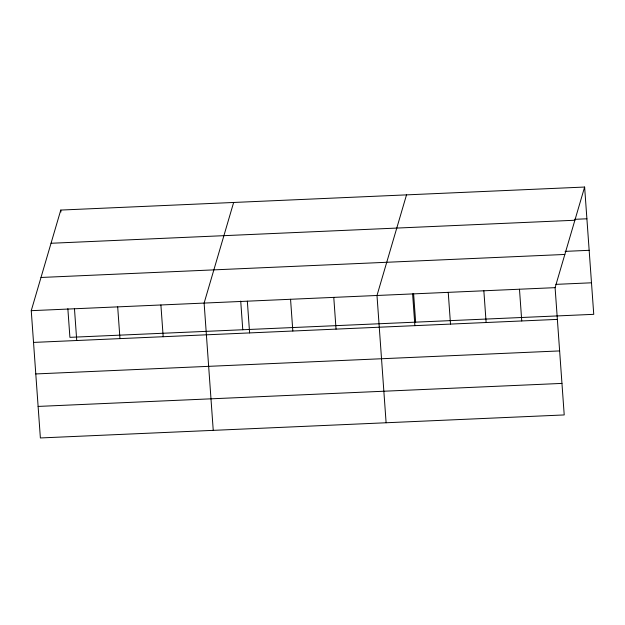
<?xml version="1.0" encoding="UTF-8"?>
<svg xmlns="http://www.w3.org/2000/svg" width="625" height="625" viewBox="0 0 625 625"><rect width="100%" height="100%" fill="white"/><g stroke="black" fill="none" stroke-linecap="round" stroke-linejoin="round"><path stroke-width="0.94" d="M584.625 187.047L555.094 287.656L564.219 414.938L40.375 437.953L31.25 310.672L60.781 210.062L584.625 187.047L593.75 314.328L69.906 337.344L67.852 308.68M233.648 202.469L204.117 303.078L213.242 430.352M406.516 194.875L376.992 295.484L386.109 422.758M574.383 219.336L586.898 218.789M51.039 243.266L574.883 220.25M565.094 251.375L589.164 250.312M40.992 277.469L564.844 254.453M555.867 284.367L591.492 282.797M31.25 310.672L555.094 287.656M33.523 342.414L557.367 319.391M35.781 373.938L559.633 350.922M38.117 406.422L561.961 383.406M519.477 289.219L521.75 320.961M483.852 290.789L486.125 322.523M448.234 292.352L450.508 324.086M413.586 293.492L415.641 322.156M412.609 293.914L414.883 325.656M333.773 297.383L336.047 329.117M290.555 299.281L292.828 331.016M247.336 301.18L249.609 332.914M240.719 301.086L242.773 329.75M160.898 304.977L163.18 336.711M117.687 306.875L119.961 338.609M74.469 308.773L76.742 340.508M60.781 210.062L60.922 211.992"/></g></svg>
